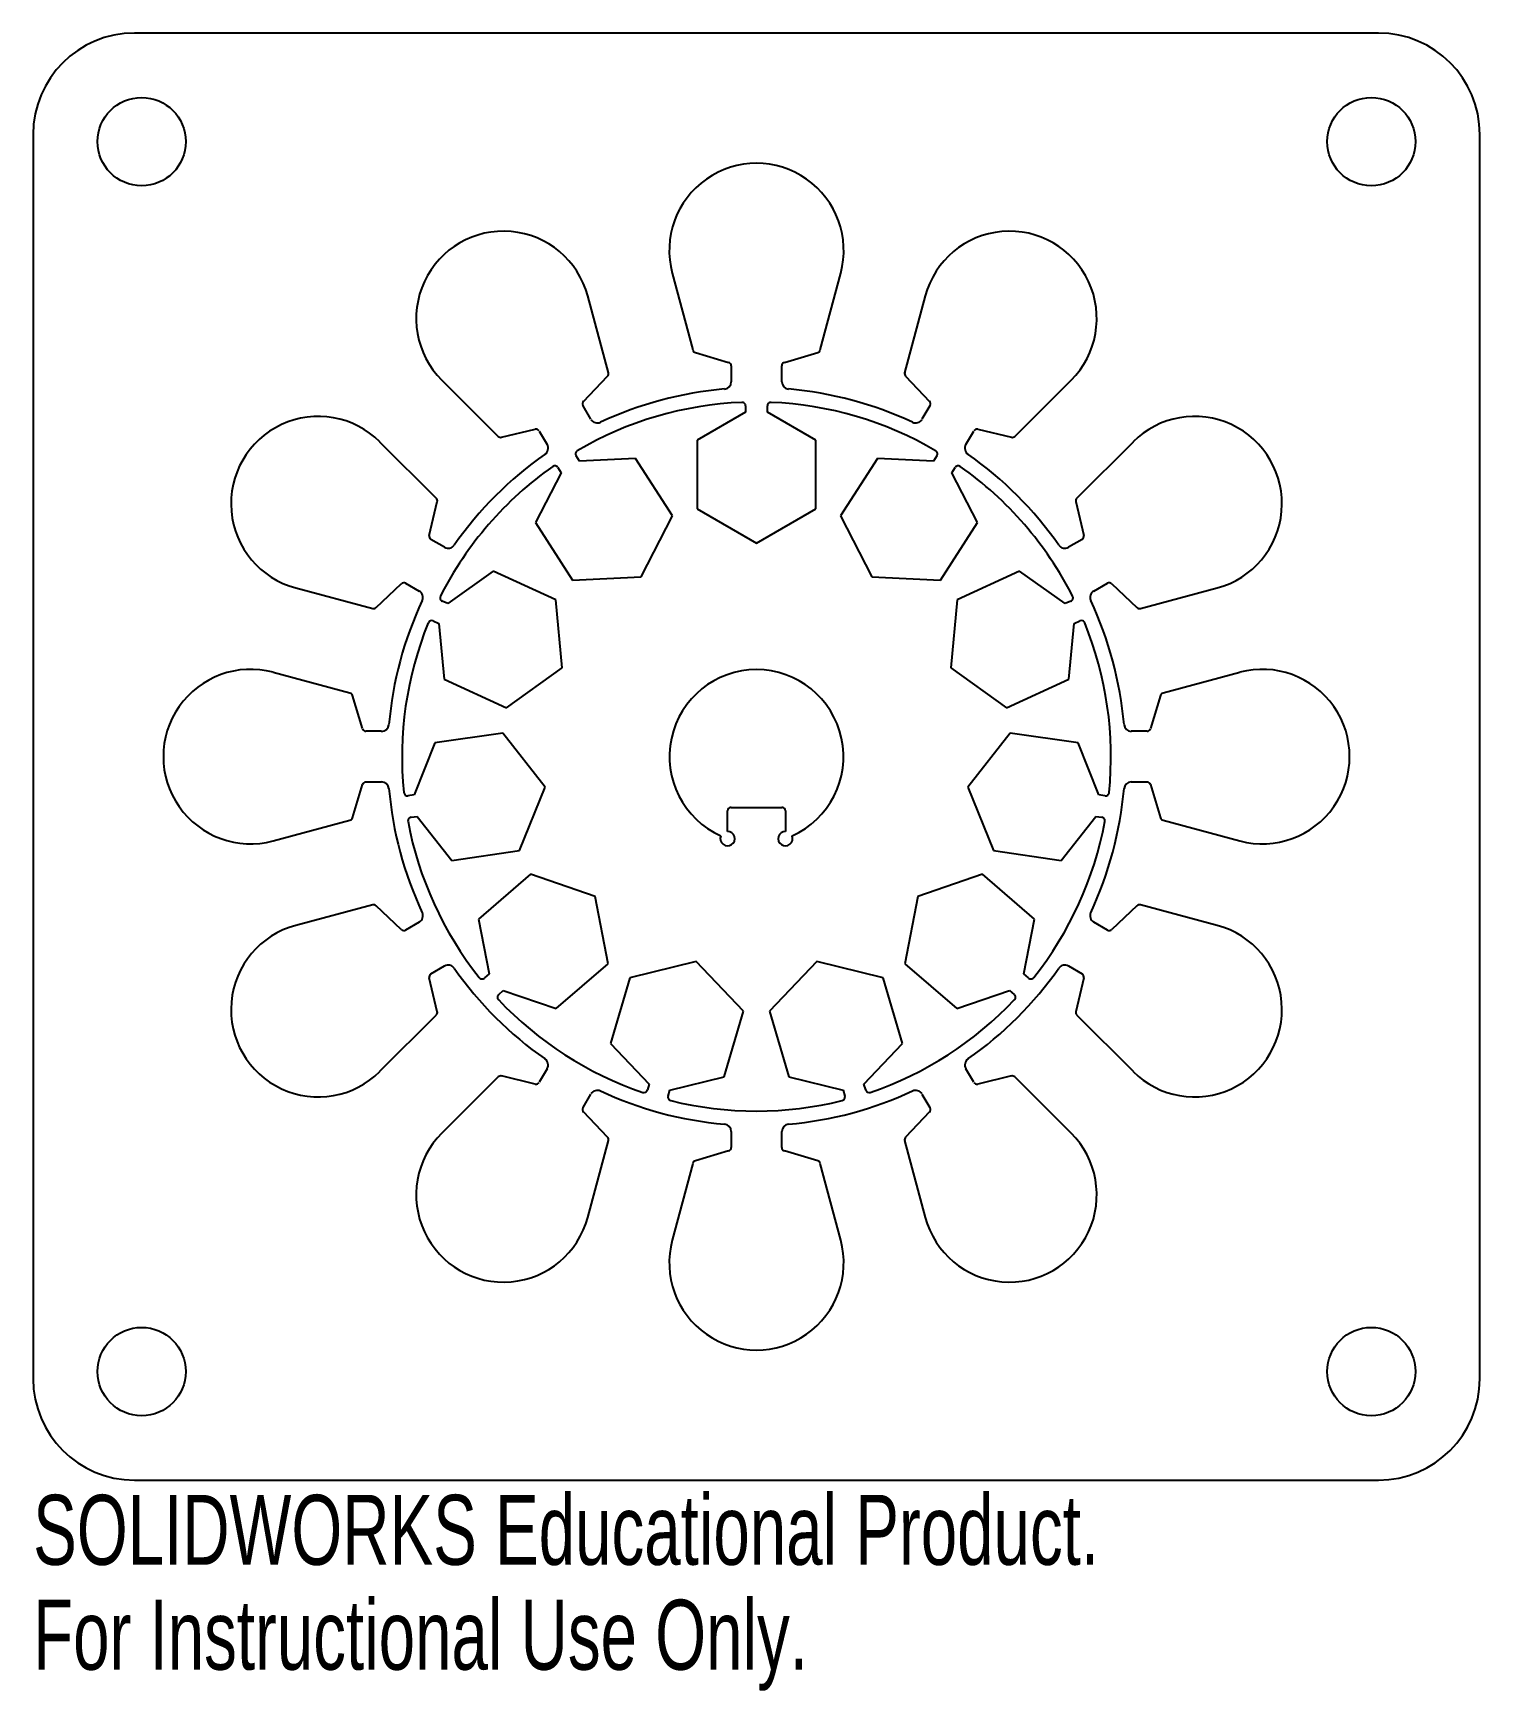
# Model space of a CAD drawing. Header units: millimetres. Extents: x -53 to 47, y -71 to 43.
import ezdxf

# ---------------------------------------------------------------- set-up
doc = ezdxf.new("R2010")
doc.units = ezdxf.units.MM
doc.styles.add('SLDTEXTSTYLE0', font='TXT', dxfattribs={"width": 0.7})

msp = doc.modelspace()

# ---------------------------------------------------------------- linework, layer by layer
at = {"color": 7, "linetype": 'Continuous', "lineweight": 25}
for p, q in [((40.06, 43.35), (-45.94, 43.35)), ((-52.94, 36.35), (-52.94, -49.65)), ((47.06, -49.65), (47.06, 36.35)), ((-8.76, 26.76), (-7.34, 21.45)), ((1.46, 21.45), (2.88, 26.76)), ((-13.18, 19.88), (-14.6, 25.19)), ((8.73, 25.19), (7.3, 19.88)), ((-7.16, 21.27), (-4.87, 20.59)), ((-1.01, 20.59), (1.29, 21.27)), ((-14.89, 17.9), (-13.24, 19.64)), ((-4.69, 20.35), (-4.69, 19.25)), ((-1.19, 19.25), (-1.19, 20.35)), ((7.36, 19.64), (9.01, 17.9)), ((-24.69, 19.37), (-20.8, 15.48)), ((14.92, 15.48), (18.81, 19.37)), ((-14.38, 16.66), (-14.92, 17.6)), ((-3.69, 17.58), (-3.69, 17.15)), ((-2.19, 17.15), (-2.19, 17.58)), ((9.05, 17.6), (8.5, 16.66)), ((-3.69, 17.15), (-7.04, 15.21)), ((1.16, 15.21), (-2.19, 17.15)), ((-25.08, 11.21), (-28.97, 15.09)), ((-20.56, 15.42), (-18.23, 15.97)), ((-17.96, 15.85), (-17.41, 14.91)), ((-7.04, 15.21), (-7.04, 10.48)), ((1.16, 10.48), (1.16, 15.21)), ((11.53, 14.91), (12.08, 15.85)), ((12.35, 15.97), (14.68, 15.42)), ((23.09, 15.09), (19.2, 11.21)), ((-15.18, 13.77), (-15.41, 14.13)), ((-11.31, 13.96), (-15.18, 13.77)), ((-8.75, 9.98), (-11.31, 13.96)), ((5.43, 13.96), (2.87, 9.98)), ((9.3, 13.77), (5.43, 13.96)), ((9.53, 14.13), (9.3, 13.77)), ((-16.44, 12.96), (-18.21, 9.53)), ((-16.67, 13.32), (-16.44, 12.96)), ((10.56, 12.96), (10.79, 13.32)), ((12.33, 9.53), (10.56, 12.96)), ((-25.57, 8.64), (-25.01, 10.97)), ((-7.04, 10.48), (-2.94, 8.11)), ((-2.94, 8.11), (1.16, 10.48)), ((19.13, 10.97), (19.69, 8.64)), ((-18.21, 9.53), (-15.65, 5.54)), ((-10.92, 5.77), (-8.75, 9.98)), ((2.87, 9.98), (5.04, 5.77)), ((9.77, 5.54), (12.33, 9.53)), ((-24.5, 7.82), (-25.45, 8.36)), ((19.57, 8.36), (18.62, 7.82)), ((-21.13, 6.16), (-24.28, 3.92)), ((-16.82, 4.19), (-21.13, 6.16)), ((-15.65, 5.54), (-10.92, 5.77)), ((5.04, 5.77), (9.77, 5.54)), ((15.25, 6.16), (10.94, 4.19)), ((18.4, 3.92), (15.25, 6.16)), ((-34.79, 5.01), (-29.47, 3.59)), ((-29.24, 3.65), (-27.5, 5.3)), ((-27.2, 5.33), (-26.25, 4.78)), ((20.37, 4.78), (21.32, 5.33)), ((21.62, 5.3), (23.36, 3.65)), ((23.6, 3.59), (28.91, 5.01)), ((-24.28, 3.92), (-24.67, 4.09)), ((-16.37, -0.52), (-16.82, 4.19)), ((10.94, 4.19), (10.49, -0.52)), ((18.79, 4.09), (18.4, 3.92)), ((-25.29, 2.73), (-24.9, 2.55)), ((-24.9, 2.55), (-24.53, -1.3)), ((18.66, -1.3), (19.02, 2.55)), ((19.02, 2.55), (19.41, 2.73)), ((-31.04, -2.26), (-36.35, -0.83)), ((-20.23, -3.27), (-16.37, -0.52)), ((10.49, -0.52), (14.35, -3.27)), ((30.47, -0.83), (25.16, -2.26)), ((-24.53, -1.3), (-20.23, -3.27)), ((14.35, -3.27), (18.66, -1.3)), ((-30.18, -4.72), (-30.86, -2.43)), ((24.99, -2.43), (24.3, -4.72)), ((-28.85, -4.9), (-29.94, -4.9)), ((-25.17, -5.71), (-26.6, -9.3)), ((-20.48, -5.03), (-25.17, -5.71)), ((-17.55, -8.76), (-20.48, -5.03)), ((14.6, -5.03), (11.68, -8.76)), ((19.29, -5.71), (14.6, -5.03)), ((20.73, -9.3), (19.29, -5.71)), ((24.06, -4.9), (22.97, -4.9)), ((-30.86, -10.88), (-30.18, -8.58)), ((-29.94, -8.4), (-28.85, -8.4)), ((-19.31, -13.15), (-17.55, -8.76)), ((11.68, -8.76), (13.44, -13.15)), ((22.97, -8.4), (24.06, -8.4)), ((24.3, -8.58), (24.99, -10.88)), ((-26.6, -9.3), (-27.03, -9.36)), ((-4.69, -10.16), (-1.19, -10.16)), ((21.15, -9.36), (20.73, -9.3)), ((-36.35, -12.48), (-31.04, -11.05)), ((-26.81, -10.84), (-26.39, -10.78)), ((-26.39, -10.78), (-24, -13.82)), ((-4.94, -11.82), (-4.94, -10.41)), ((-0.94, -10.41), (-0.94, -11.82)), ((18.12, -13.82), (20.51, -10.78)), ((20.51, -10.78), (20.94, -10.84)), ((25.16, -11.05), (30.47, -12.48)), ((-24, -13.82), (-19.31, -13.15)), ((13.44, -13.15), (18.12, -13.82)), ((-18.57, -14.77), (-22.15, -17.88)), ((-14.1, -16.32), (-18.57, -14.77)), ((12.69, -14.77), (8.22, -16.32)), ((16.27, -17.88), (12.69, -14.77)), ((-29.47, -16.9), (-34.79, -18.32)), ((-27.5, -18.6), (-29.24, -16.96)), ((-13.2, -20.97), (-14.1, -16.32)), ((8.22, -16.32), (7.32, -20.97)), ((23.36, -16.96), (21.62, -18.6)), ((28.91, -18.32), (23.6, -16.9)), ((-26.25, -18.09), (-27.2, -18.64)), ((-22.15, -17.88), (-21.42, -21.67)), ((15.54, -21.67), (16.27, -17.88)), ((21.32, -18.64), (20.37, -18.09)), ((-25.45, -21.67), (-24.5, -21.12)), ((-21.42, -21.67), (-21.74, -21.95)), ((-16.78, -24.07), (-13.2, -20.97)), ((-7.1, -20.82), (-11.7, -21.94)), ((-3.83, -24.25), (-7.1, -20.82)), ((1.22, -20.82), (-2.05, -24.25)), ((5.82, -21.94), (1.22, -20.82)), ((7.32, -20.97), (10.9, -24.07)), ((15.86, -21.95), (15.54, -21.67)), ((18.62, -21.12), (19.57, -21.67)), ((-25.01, -24.28), (-25.57, -21.95)), ((-20.76, -23.09), (-20.44, -22.81)), ((-20.44, -22.81), (-16.78, -24.07)), ((-11.7, -21.94), (-13.03, -26.48)), ((7.16, -26.48), (5.82, -21.94)), ((10.9, -24.07), (14.56, -22.81)), ((14.56, -22.81), (14.88, -23.09)), ((19.69, -21.95), (19.13, -24.28)), ((-28.97, -28.4), (-25.08, -24.51)), ((-5.17, -28.79), (-3.83, -24.25)), ((-2.05, -24.25), (-0.71, -28.79)), ((19.2, -24.51), (23.09, -28.4)), ((-13.03, -26.48), (-10.36, -29.28)), ((4.49, -29.28), (7.16, -26.48)), ((-17.41, -28.22), (-17.96, -29.16)), ((12.08, -29.16), (11.53, -28.22)), ((-20.8, -28.79), (-24.69, -32.68)), ((-18.23, -29.28), (-20.56, -28.72)), ((-10.36, -29.28), (-10.48, -29.69)), ((-9.05, -30.11), (-8.92, -29.7)), ((-8.92, -29.7), (-5.17, -28.79)), ((-0.71, -28.79), (3.05, -29.7)), ((3.05, -29.7), (3.17, -30.11)), ((4.61, -29.69), (4.49, -29.28)), ((14.68, -28.72), (12.35, -29.28)), ((18.81, -32.68), (14.92, -28.79)), ((-14.92, -30.91), (-14.38, -29.97)), ((8.5, -29.97), (9.05, -30.91)), ((-13.24, -32.95), (-14.89, -31.21)), ((9.01, -31.21), (7.36, -32.95)), ((-14.6, -38.5), (-13.18, -33.19)), ((-4.69, -32.56), (-4.69, -33.66)), ((-1.19, -33.66), (-1.19, -32.56)), ((7.3, -33.19), (8.73, -38.5)), ((-4.87, -33.9), (-7.16, -34.58)), ((1.29, -34.58), (-1.01, -33.9)), ((-7.34, -34.76), (-8.76, -40.07)), ((2.88, -40.07), (1.46, -34.76)), ((-45.94, -56.65), (40.06, -56.65))]:
    msp.add_line(p, q, dxfattribs=at)
for centre in [(-45.44, 35.85), (39.56, 35.85), (-45.44, -49.15), (39.56, -49.15)]:
    msp.add_circle(centre, 3.05, dxfattribs=at)
for centre, radius, start, end in [((-45.94, 36.35), 7, 90, 180), ((40.06, 36.35), 7, 0, 90), ((-2.94, 28.32), 6.03, 345, 195), ((-20.43, 23.63), 6.03, 15, 225), ((14.55, 23.63), 6.03, 315, 165), ((-7.09, 21.51), 0.253, 195, 253.4707), ((1.22, 21.51), 0.253, 286.5293, 345), ((-13.42, 19.82), 0.253, 316.5293, 15), ((-4.94, 20.35), 0.253, 0, 73.4707), ((-0.94, 20.35), 0.253, 106.5293, 180), ((7.55, 19.82), 0.253, 165, 223.4707), ((-2.94, -6.65), 25.5, 94.9746, 115.0254), ((-5.19, 19.25), 0.505, 274.9746, 0), ((-0.68, 19.25), 0.505, 180, 265.0254), ((-2.94, -6.65), 25.5, 64.9746, 85.0254), ((-2.94, -6.65), 24.5, 92.3634, 120.3639), ((-14.71, 17.73), 0.252, 136.5293, 210), ((-3.94, 17.58), 0.25, 0, 92.3634), ((-1.94, 17.58), 0.25, 87.6366, 180), ((-2.94, -6.65), 24.5, 59.6361, 87.6366), ((8.83, 17.73), 0.253, 330, 43.4707), ((-33.23, 10.83), 6.03, 45, 255), ((-13.94, 16.91), 0.505, 210, 295.0254), ((8.06, 16.91), 0.505, 244.9746, 330), ((27.35, 10.83), 6.03, 285, 135), ((-20.62, 15.66), 0.253, 225, 283.4707), ((-18.17, 15.73), 0.253, 30, 103.4707), ((-17.85, 14.65), 0.505, 304.9746, 30), ((11.97, 14.65), 0.505, 150, 235.0254), ((12.3, 15.73), 0.252, 76.5293, 150), ((14.74, 15.66), 0.252, 256.5293, 315), ((-2.94, -6.65), 25.5, 124.9746, 145.0254), ((-15.2, 14.27), 0.25, 120.3639, 212.7273), ((9.32, 14.27), 0.25, 327.2727, 59.6361), ((-2.94, -6.65), 25.5, 34.9746, 55.0254), ((-2.94, -6.65), 24.5, 125.0907, 153.0912), ((-16.88, 13.19), 0.25, 32.7273, 125.0907), ((11, 13.19), 0.25, 54.9093, 147.2727), ((-2.94, -6.65), 24.5, 26.9088, 54.9093), ((-25.25, 11.03), 0.252, 346.5293, 45), ((19.38, 11.03), 0.252, 135, 193.4707), ((-25.32, 8.58), 0.252, 166.5293, 240), ((19.44, 8.58), 0.252, 300, 13.4707), ((-24.25, 8.25), 0.505, 240, 325.0254), ((18.37, 8.25), 0.505, 214.9746, 300), ((-27.32, 5.11), 0.253, 60, 133.4707), ((-26.5, 4.35), 0.505, 334.9746, 60), ((20.62, 4.35), 0.505, 120, 205.0254), ((21.45, 5.11), 0.253, 46.5293, 120), ((-29.41, 3.83), 0.252, 255, 313.4707), ((-2.94, -6.65), 25.5, 154.9746, 175.0254), ((-24.56, 4.32), 0.25, 153.0912, 245.4545), ((18.69, 4.32), 0.25, 294.5455, 26.9088), ((-2.94, -6.65), 25.5, 4.9746, 25.0254), ((23.53, 3.83), 0.252, 226.5293, 285), ((-2.94, -6.65), 24.5, 157.8179, 185.8184), ((-25.39, 2.5), 0.25, 65.4545, 157.8179), ((19.52, 2.5), 0.25, 22.1821, 114.5455), ((-2.94, -6.65), 24.5, 354.1816, 22.1821), ((-37.91, -6.65), 6.03, 75, 285), ((-2.94, -6.65), 6.01, 294.2056, 245.7944), ((32.03, -6.65), 6.03, 255, 105), ((-31.11, -2.5), 0.253, 16.5293, 75), ((25.23, -2.5), 0.252, 105, 163.4707), ((-28.85, -4.4), 0.505, 270, 355.0254), ((22.97, -4.4), 0.505, 184.9746, 270), ((-29.94, -4.65), 0.253, 196.5293, 270), ((24.06, -4.65), 0.252, 270, 343.4707), ((-29.94, -8.66), 0.252, 90, 163.4707), ((-28.85, -8.91), 0.505, 4.9746, 90), ((-2.94, -6.65), 25.5, 184.9746, 205.0254), ((-27.06, -9.11), 0.25, 185.8184, 278.1818), ((-2.94, -6.65), 25.5, 334.9746, 355.0254), ((21.19, -9.11), 0.25, 261.8182, 354.1816), ((22.97, -8.91), 0.505, 90, 175.0254), ((24.06, -8.66), 0.253, 16.5293, 90), ((-4.69, -10.41), 0.25, 90, 180), ((-1.19, -10.41), 0.25, 0, 90), ((-31.11, -10.81), 0.252, 285, 343.4707), ((-26.78, -11.09), 0.25, 98.1818, 190.5452), ((-2.94, -6.65), 24.5, 190.5452, 218.5457), ((-2.94, -6.65), 24.5, 321.4543, 349.4548), ((20.9, -11.09), 0.25, 349.4548, 81.8182), ((25.23, -10.81), 0.253, 196.5293, 255), ((-4.94, -12.32), 0.5, 158.1784, 90), ((-0.94, -12.32), 0.5, 90, 21.8216), ((-29.41, -17.14), 0.252, 46.5293, 105), ((23.53, -17.14), 0.252, 75, 133.4707), ((-33.23, -24.14), 6.03, 105, 315), ((-26.5, -17.65), 0.505, 300, 25.0254), ((20.62, -17.65), 0.505, 154.9746, 240), ((27.35, -24.14), 6.03, 225, 75), ((-27.32, -18.42), 0.252, 226.5293, 300), ((21.45, -18.42), 0.253, 240, 313.4707), ((-25.32, -21.89), 0.252, 120, 193.4707), ((-24.25, -21.56), 0.505, 34.9746, 120), ((-2.94, -6.65), 25.5, 214.9746, 235.0254), ((-2.94, -6.65), 25.5, 304.9746, 325.0254), ((18.37, -21.56), 0.505, 60, 145.0254), ((19.44, -21.89), 0.252, 346.5293, 60), ((-21.91, -21.77), 0.25, 218.5457, 310.9091), ((16.03, -21.77), 0.25, 229.0909, 321.4543), ((-20.6, -23.28), 0.25, 130.9091, 223.2725), ((-2.94, -6.65), 24.5, 223.2725, 251.273), ((-2.94, -6.65), 24.5, 288.727, 316.7275), ((14.72, -23.28), 0.25, 316.7275, 49.0909), ((-25.25, -24.33), 0.252, 315, 13.4707), ((19.38, -24.33), 0.252, 166.5293, 225), ((-17.85, -27.96), 0.505, 330, 55.0254), ((11.97, -27.96), 0.505, 124.9746, 210), ((-20.62, -28.97), 0.252, 76.5293, 135), ((-18.17, -29.04), 0.252, 256.5293, 330), ((-13.94, -30.22), 0.505, 64.9746, 150), ((-2.94, -6.65), 25.5, 244.9746, 265.0254), ((-10.72, -29.62), 0.25, 251.273, 343.6364), ((-2.94, -6.65), 25.5, 274.9746, 295.0254), ((4.85, -29.62), 0.25, 196.3636, 288.727), ((8.06, -30.22), 0.505, 30, 115.0254), ((12.3, -29.04), 0.252, 210, 283.4707), ((14.74, -28.97), 0.252, 45, 103.4707), ((-14.71, -31.04), 0.252, 150, 223.4707), ((-8.81, -30.18), 0.25, 163.6364, 255.9997), ((-2.94, -6.65), 24.5, 255.9997, 284.0003), ((2.93, -30.18), 0.25, 284.0003, 16.3636), ((8.83, -31.04), 0.253, 316.5293, 30), ((-5.19, -32.56), 0.505, 0, 85.0254), ((-0.68, -32.56), 0.505, 94.9746, 180), ((-20.43, -36.94), 6.03, 135, 345), ((-13.42, -33.12), 0.252, 345, 43.4707), ((7.55, -33.12), 0.253, 136.5293, 195), ((14.55, -36.94), 6.03, 195, 45), ((-4.94, -33.66), 0.252, 286.5293, 0), ((-0.94, -33.66), 0.252, 180, 253.4707), ((-7.09, -34.82), 0.253, 106.5293, 165), ((1.22, -34.82), 0.252, 15, 73.4707), ((-2.94, -41.63), 6.03, 165, 15), ((-45.94, -49.65), 7, 180, 270), ((40.06, -49.65), 7, 270, 0)]:
    msp.add_arc(centre, radius, start, end, dxfattribs=at)

# ---------------------------------------------------------------- texts
at = {"color": 7, "linetype": 'Continuous', "char_height": 4.8336, "attachment_point": 1, "style": 'SLDTEXTSTYLE0'}
for s, insert in [('SOLIDWORKS Educational Product.', (-52.94, -57.67)), ('For Instructional Use Only.', (-52.94, -64.92))]:
    msp.add_mtext(s, dxfattribs=dict(at, insert=insert))

doc.saveas('drawing.dxf')
